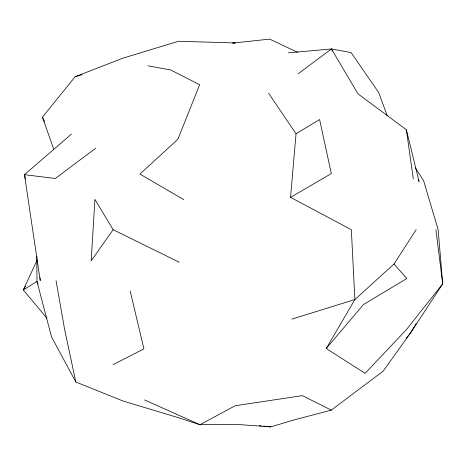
<?xml version="1.0" encoding="UTF-8"?>
<svg xmlns="http://www.w3.org/2000/svg" width="466" height="466" viewBox="0 0 466 466"><rect width="100%" height="100%" fill="white"/><g stroke="black" fill="none" stroke-linecap="round" stroke-linejoin="round"><path stroke-width="0.7" d="M415.282 167.859L423.542 180.523L438.151 229.686L442.7 283.846L406.416 329.619L365.128 373.353L326.241 348.504L354.882 299.539L351.335 229.686L290.551 197.374L296.032 133.777L268.637 93.287M36.936 260.482L23.3 289.974L46.897 318.191M25.438 286.206L23.3 289.974L36.971 281.429L36.843 256.277M414.274 326.678L410.971 332.275L383.198 371.122L331.291 410.121L292.549 420.332L270.868 426.879L235.202 424.316L199.931 424.707L178.629 417.763L123.076 401.034L75.83 381.998L51.528 336.895L36.971 281.429L38.113 284.085M415.008 325.437L416.109 323.567M291.92 319.105L354.882 299.539L394.038 264.006L416.179 229.686M113.127 229.686L91.196 260.803L94.907 199.366L113.127 229.686L179.323 262.3M406.107 338.526L410.971 332.275L442.7 283.846L435.92 229.686M53.806 149.365L42.441 117.17L75.154 76.721L122.96 58.157L178.525 41.253L235.202 42.954L233.763 43.105M326.241 348.504L363.457 304.543L406.835 278.517L394.038 264.006M71.444 134.097L24.465 174.674L40.233 280.579L40.035 277.713M95.664 148.235L55.291 178.495L24.465 174.674L25.409 178.903M298.304 73.669L331.442 48.971L351.102 52.576L378.712 92.53L387.147 115.533M296.032 133.777L319.594 119.541L331.32 173.579L290.551 197.374M113.139 364.662L143.901 348.848L130.177 290.988M75.154 76.721L82.092 74.694M232.26 43.117L269.668 39.121L297.646 52.303M288.402 52.827L331.442 48.971L358.016 93.882L406.369 129.775L419.109 181.676L418.084 179.765M259.323 425.668L261.49 425.895M263.651 426.122L270.868 426.879M147.932 65.805L170.608 69.964L199.658 84.69L177.866 139.276L139.928 174.074L183.86 199.716M144.53 399.945L199.931 424.707L235.202 405.735L302.323 395.64L331.291 410.121M42.441 117.17L44.649 121.754M331.442 48.971L332.241 50.98M75.83 381.998L64.582 329.276L56.042 280.66M406.369 129.775L413.29 179.014"/></g></svg>
